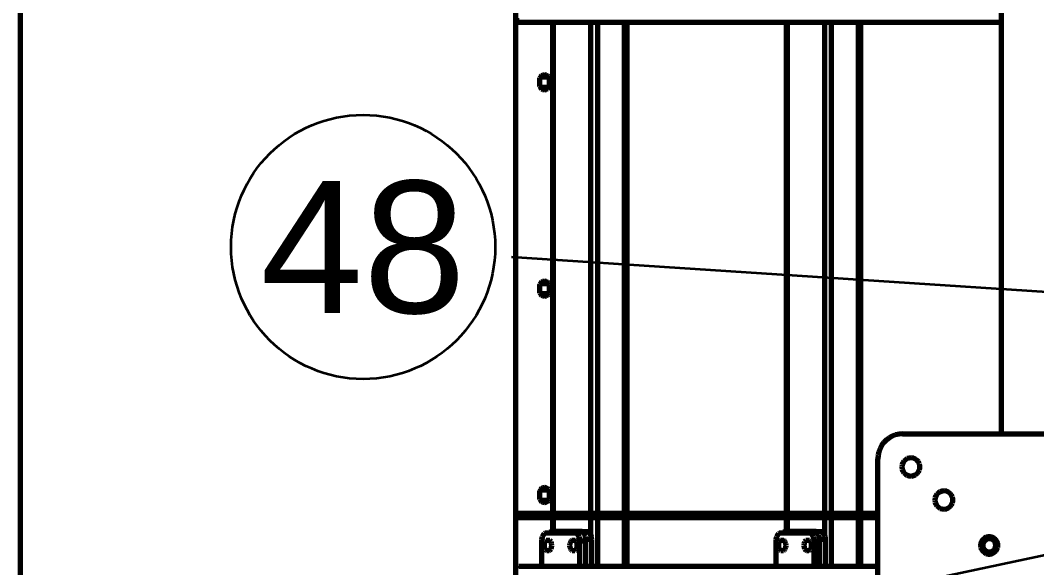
# Model space of a CAD drawing. Header units: millimetres. Extents: x 0 to 594, y 0 to 420.
# Drawn here: x 20 to 44.63, y 327.14 to 340.4 of the extents above; entities that cross this region are included whole.
import ezdxf
from ezdxf.enums import TextEntityAlignment as Align

# ---------------------------------------------------------------- set-up
doc = ezdxf.new("R2010")
doc.units = ezdxf.units.MM
doc.styles.add('GOST', font='Arial')

msp = doc.modelspace()

# ---------------------------------------------------------------- linework, layer by layer
at = {"color": 1, "lineweight": 70}
for p, q in [((43.78, 330.38), (43.78, 367.38)), ((32.001, 351.4), (32.001, 326.4)), ((32.027, 340.45), (32.027, 340.35)), ((43.78, 340.35), (32.027, 340.35)), ((32.904, 328.45), (32.904, 340.35)), ((32.921, 328.45), (32.921, 340.35)), ((33.828, 328.45), (33.828, 340.35)), ((33.992, 328.45), (33.992, 340.35)), ((34.644, 328.45), (34.644, 340.35)), ((34.685, 328.45), (34.685, 340.35)), ((34.702, 328.45), (34.702, 340.35)), ((38.569, 328.45), (38.569, 340.35)), ((38.587, 328.45), (38.587, 340.35)), ((39.493, 328.45), (39.493, 340.35)), ((39.658, 328.45), (39.658, 340.35)), ((40.309, 328.45), (40.309, 340.35)), ((40.35, 328.45), (40.35, 340.35)), ((40.367, 328.45), (40.367, 340.35)), ((32.581, 339.004), (32.581, 338.96)), ((32.587, 338.998), (32.581, 338.96)), ((32.581, 338.96), (32.581, 338.84)), ((32.604, 339.031), (32.587, 338.998)), ((32.616, 339.018), (32.592, 339.01)), ((32.631, 339.058), (32.604, 339.031)), ((32.641, 339.02), (32.616, 339.018)), ((32.664, 339.075), (32.631, 339.058)), ((32.761, 339.02), (32.641, 339.02)), ((32.701, 339.08), (32.664, 339.075)), ((32.738, 339.075), (32.701, 339.08)), ((32.772, 339.058), (32.738, 339.075)), ((32.786, 339.018), (32.761, 339.02)), ((32.798, 339.031), (32.772, 339.058)), ((32.81, 339.01), (32.786, 339.018)), ((32.815, 338.998), (32.798, 339.031)), ((32.821, 338.96), (32.815, 338.998)), ((32.821, 338.96), (32.821, 339.004)), ((32.821, 338.84), (32.821, 338.96)), ((32.581, 338.84), (32.587, 338.803)), ((32.581, 338.84), (32.581, 338.797)), ((32.587, 338.803), (32.604, 338.77)), ((32.592, 338.791), (32.616, 338.783)), ((32.604, 338.77), (32.631, 338.743)), ((32.616, 338.783), (32.641, 338.78)), ((32.631, 338.743), (32.664, 338.726)), ((32.641, 338.78), (32.761, 338.78)), ((32.664, 338.726), (32.701, 338.72)), ((32.701, 338.72), (32.738, 338.726)), ((32.738, 338.726), (32.772, 338.743)), ((32.761, 338.78), (32.786, 338.783)), ((32.772, 338.743), (32.798, 338.77)), ((32.786, 338.783), (32.81, 338.791)), ((32.798, 338.77), (32.815, 338.803)), ((32.815, 338.803), (32.821, 338.84)), ((32.821, 338.797), (32.821, 338.84)), ((32.581, 334.004), (32.581, 333.96)), ((32.587, 333.998), (32.581, 333.96)), ((32.604, 334.031), (32.587, 333.998)), ((32.616, 334.018), (32.592, 334.01)), ((32.631, 334.058), (32.604, 334.031)), ((32.641, 334.02), (32.616, 334.018)), ((32.664, 334.075), (32.631, 334.058)), ((32.761, 334.02), (32.641, 334.02)), ((32.701, 334.08), (32.664, 334.075)), ((32.738, 334.075), (32.701, 334.08)), ((32.772, 334.058), (32.738, 334.075)), ((32.786, 334.018), (32.761, 334.02)), ((32.798, 334.031), (32.772, 334.058)), ((32.81, 334.01), (32.786, 334.018)), ((32.815, 333.998), (32.798, 334.031)), ((32.821, 333.96), (32.815, 333.998)), ((32.821, 333.96), (32.821, 334.004)), ((32.581, 333.96), (32.581, 333.84)), ((32.581, 333.84), (32.587, 333.803)), ((32.581, 333.84), (32.581, 333.797)), ((32.587, 333.803), (32.604, 333.77)), ((32.592, 333.791), (32.616, 333.783)), ((32.604, 333.77), (32.631, 333.743)), ((32.616, 333.783), (32.641, 333.78)), ((32.631, 333.743), (32.664, 333.726)), ((32.641, 333.78), (32.761, 333.78)), ((32.664, 333.726), (32.701, 333.72)), ((32.701, 333.72), (32.738, 333.726)), ((32.738, 333.726), (32.772, 333.743)), ((32.761, 333.78), (32.786, 333.783)), ((32.772, 333.743), (32.798, 333.77)), ((32.786, 333.783), (32.81, 333.791)), ((32.798, 333.77), (32.815, 333.803)), ((32.815, 333.803), (32.821, 333.84)), ((32.821, 333.84), (32.821, 333.96)), ((32.821, 333.797), (32.821, 333.84)), ((41.056, 330.285), (40.987, 330.234)), ((41.131, 330.326), (41.056, 330.285)), ((41.211, 330.356), (41.131, 330.326)), ((41.295, 330.374), (41.211, 330.356)), ((41.38, 330.38), (41.295, 330.374)), ((41.38, 330.38), (48.18, 330.38)), ((40.834, 330.03), (40.804, 329.95)), ((40.875, 330.105), (40.834, 330.03)), ((40.927, 330.173), (40.875, 330.105)), ((40.987, 330.234), (40.927, 330.173)), ((40.786, 329.866), (40.78, 329.78)), ((40.804, 329.95), (40.786, 329.866)), ((41.493, 329.782), (41.449, 329.757)), ((41.542, 329.797), (41.493, 329.782)), ((41.593, 329.8), (41.542, 329.797)), ((41.643, 329.791), (41.593, 329.8)), ((41.69, 329.771), (41.643, 329.791)), ((40.78, 322.98), (40.78, 329.78)), ((41.366, 329.631), (41.36, 329.58)), ((41.36, 329.58), (41.366, 329.53)), ((41.383, 329.679), (41.366, 329.631)), ((41.411, 329.722), (41.383, 329.679)), ((41.449, 329.757), (41.411, 329.722)), ((41.731, 329.741), (41.69, 329.771)), ((41.764, 329.701), (41.731, 329.741)), ((41.787, 329.656), (41.764, 329.701)), ((41.799, 329.606), (41.787, 329.656)), ((41.787, 329.505), (41.799, 329.555)), ((41.799, 329.555), (41.799, 329.606)), ((41.366, 329.53), (41.383, 329.482)), ((41.383, 329.482), (41.411, 329.439)), ((41.411, 329.439), (41.449, 329.404)), ((41.449, 329.404), (41.493, 329.378)), ((41.493, 329.378), (41.542, 329.364)), ((41.542, 329.364), (41.593, 329.361)), ((41.593, 329.361), (41.643, 329.37)), ((41.643, 329.37), (41.69, 329.39)), ((41.69, 329.39), (41.731, 329.42)), ((41.731, 329.42), (41.764, 329.46)), ((41.764, 329.46), (41.787, 329.505)), ((32.631, 329.058), (32.604, 329.031)), ((32.664, 329.075), (32.631, 329.058)), ((32.701, 329.08), (32.664, 329.075)), ((32.738, 329.075), (32.701, 329.08)), ((32.772, 329.058), (32.738, 329.075)), ((32.798, 329.031), (32.772, 329.058)), ((32.581, 329.004), (32.581, 328.96)), ((32.587, 328.998), (32.581, 328.96)), ((32.581, 328.96), (32.581, 328.84)), ((32.581, 328.84), (32.587, 328.803)), ((32.581, 328.84), (32.581, 328.797)), ((32.604, 329.031), (32.587, 328.998)), ((32.587, 328.803), (32.604, 328.77)), ((32.616, 329.018), (32.592, 329.01)), ((32.641, 329.02), (32.616, 329.018)), ((32.761, 329.02), (32.641, 329.02)), ((32.786, 329.018), (32.761, 329.02)), ((32.81, 329.01), (32.786, 329.018)), ((32.815, 328.998), (32.798, 329.031)), ((32.798, 328.77), (32.815, 328.803)), ((32.821, 328.96), (32.815, 328.998)), ((32.815, 328.803), (32.821, 328.84)), ((32.821, 328.96), (32.821, 329.004)), ((32.821, 328.84), (32.821, 328.96)), ((32.821, 328.797), (32.821, 328.84)), ((42.166, 328.831), (42.16, 328.78)), ((42.183, 328.879), (42.166, 328.831)), ((42.211, 328.922), (42.183, 328.879)), ((42.249, 328.957), (42.211, 328.922)), ((42.293, 328.982), (42.249, 328.957)), ((42.342, 328.997), (42.293, 328.982)), ((42.393, 329), (42.342, 328.997)), ((42.443, 328.991), (42.393, 329)), ((42.49, 328.971), (42.443, 328.991)), ((42.531, 328.941), (42.49, 328.971)), ((42.564, 328.901), (42.531, 328.941)), ((42.587, 328.856), (42.564, 328.901)), ((42.599, 328.806), (42.587, 328.856)), ((42.599, 328.755), (42.599, 328.806)), ((32.592, 328.791), (32.616, 328.783)), ((32.604, 328.77), (32.631, 328.743)), ((32.616, 328.783), (32.641, 328.78)), ((32.631, 328.743), (32.664, 328.726)), ((32.641, 328.78), (32.761, 328.78)), ((32.664, 328.726), (32.701, 328.72)), ((32.701, 328.72), (32.738, 328.726)), ((32.738, 328.726), (32.772, 328.743)), ((32.761, 328.78), (32.786, 328.783)), ((32.772, 328.743), (32.798, 328.77)), ((32.786, 328.783), (32.81, 328.791)), ((42.16, 328.78), (42.166, 328.73)), ((42.166, 328.73), (42.183, 328.682)), ((42.183, 328.682), (42.211, 328.639)), ((42.211, 328.639), (42.249, 328.604)), ((42.249, 328.604), (42.293, 328.578)), ((42.293, 328.578), (42.342, 328.564)), ((42.342, 328.564), (42.393, 328.561)), ((42.393, 328.561), (42.443, 328.57)), ((42.443, 328.57), (42.49, 328.59)), ((42.49, 328.59), (42.531, 328.62)), ((42.531, 328.62), (42.564, 328.66)), ((42.564, 328.66), (42.587, 328.705)), ((42.587, 328.705), (42.599, 328.755)), ((40.78, 328.45), (32.027, 328.45)), ((32.027, 328.45), (32.027, 328.35)), ((40.78, 328.35), (32.027, 328.35)), ((32.904, 328.02), (32.904, 328.35)), ((32.921, 328.02), (32.921, 328.35)), ((33.828, 327.908), (33.828, 328.35)), ((33.992, 327.18), (33.992, 328.35)), ((34.644, 327.18), (34.644, 328.35)), ((34.685, 327.18), (34.685, 328.35)), ((34.702, 327.18), (34.702, 328.35)), ((38.569, 328.02), (38.569, 328.35)), ((38.587, 328.02), (38.587, 328.35)), ((39.493, 327.908), (39.493, 328.35)), ((39.658, 327.18), (39.658, 328.35)), ((40.309, 327.18), (40.309, 328.35)), ((40.35, 327.18), (40.35, 328.35)), ((40.367, 327.18), (40.367, 328.35)), ((32.633, 327.819), (32.631, 327.78)), ((32.639, 327.857), (32.633, 327.819)), ((32.649, 327.892), (32.639, 327.857)), ((32.662, 327.922), (32.649, 327.892)), ((32.677, 327.947), (32.662, 327.922)), ((32.695, 327.965), (32.677, 327.947)), ((32.714, 327.977), (32.695, 327.965)), ((32.734, 327.98), (32.714, 327.977)), ((33.455, 327.98), (32.734, 327.98)), ((32.829, 327.998), (32.815, 327.98)), ((32.844, 328.01), (32.829, 327.998)), ((32.86, 328.018), (32.844, 328.01)), ((32.877, 328.02), (32.86, 328.018)), ((32.872, 327.98), (32.872, 327.98)), ((33.598, 328.02), (32.877, 328.02)), ((33.014, 328.02), (33.014, 328.02)), ((33.476, 327.977), (33.455, 327.98)), ((33.455, 327.98), (33.593, 327.98)), ((33.495, 327.965), (33.476, 327.977)), ((33.513, 327.947), (33.495, 327.965)), ((33.528, 327.922), (33.513, 327.947)), ((33.541, 327.892), (33.528, 327.922)), ((33.551, 327.857), (33.541, 327.892)), ((33.557, 327.819), (33.551, 327.857)), ((33.558, 327.78), (33.557, 327.819)), ((33.618, 328.017), (33.598, 328.02)), ((33.598, 328.02), (33.735, 328.02)), ((33.637, 328.005), (33.618, 328.017)), ((33.655, 327.987), (33.637, 328.005)), ((33.671, 327.962), (33.655, 327.987)), ((33.683, 327.932), (33.671, 327.962)), ((33.693, 327.897), (33.683, 327.932)), ((33.699, 327.859), (33.693, 327.897)), ((33.701, 327.82), (33.699, 327.859)), ((33.701, 327.18), (33.701, 327.82)), ((33.838, 327.82), (33.701, 327.82)), ((33.735, 328.02), (33.755, 328.017)), ((33.755, 328.017), (33.774, 328.005)), ((33.774, 328.005), (33.792, 327.987)), ((33.792, 327.987), (33.808, 327.962)), ((33.808, 327.962), (33.821, 327.932)), ((33.821, 327.932), (33.83, 327.897)), ((33.83, 327.897), (33.836, 327.859)), ((33.836, 327.859), (33.838, 327.82)), ((33.838, 327.82), (33.838, 327.18)), ((38.31, 327.819), (38.308, 327.78)), ((38.316, 327.857), (38.31, 327.819)), ((38.325, 327.892), (38.316, 327.857)), ((38.338, 327.922), (38.325, 327.892)), ((38.354, 327.947), (38.338, 327.922)), ((38.372, 327.965), (38.354, 327.947)), ((38.391, 327.977), (38.372, 327.965)), ((38.411, 327.98), (38.391, 327.977)), ((39.132, 327.98), (38.411, 327.98)), ((38.494, 327.998), (38.48, 327.98)), ((38.51, 328.01), (38.494, 327.998)), ((38.526, 328.018), (38.51, 328.01)), ((38.542, 328.02), (38.526, 328.018)), ((39.263, 328.02), (38.542, 328.02)), ((39.152, 327.977), (39.132, 327.98)), ((39.132, 327.98), (39.269, 327.98)), ((39.171, 327.965), (39.152, 327.977)), ((39.189, 327.947), (39.171, 327.965)), ((39.205, 327.922), (39.189, 327.947)), ((39.218, 327.892), (39.205, 327.922)), ((39.227, 327.857), (39.218, 327.892)), ((39.233, 327.819), (39.227, 327.857)), ((39.235, 327.78), (39.233, 327.819)), ((39.283, 328.017), (39.263, 328.02)), ((39.263, 328.02), (39.4, 328.02)), ((39.303, 328.005), (39.283, 328.017)), ((39.32, 327.987), (39.303, 328.005)), ((39.336, 327.962), (39.32, 327.987)), ((39.349, 327.932), (39.336, 327.962)), ((39.358, 327.897), (39.349, 327.932)), ((39.364, 327.859), (39.358, 327.897)), ((39.366, 327.82), (39.364, 327.859)), ((39.366, 327.18), (39.366, 327.82)), ((39.503, 327.82), (39.366, 327.82)), ((39.4, 328.02), (39.42, 328.017)), ((39.42, 328.017), (39.44, 328.005)), ((39.44, 328.005), (39.458, 327.987)), ((39.458, 327.987), (39.473, 327.962)), ((39.473, 327.962), (39.486, 327.932)), ((39.486, 327.932), (39.496, 327.897)), ((39.496, 327.897), (39.501, 327.859)), ((39.501, 327.859), (39.503, 327.82)), ((39.503, 327.82), (39.503, 327.18)), ((43.323, 327.82), (43.294, 327.778)), ((43.303, 327.773), (43.33, 327.813)), ((43.361, 327.853), (43.323, 327.82)), ((43.33, 327.813), (43.366, 327.845)), ((43.406, 327.877), (43.361, 327.853)), ((43.366, 327.845), (43.409, 327.867)), ((43.426, 327.831), (43.388, 327.811)), ((43.455, 327.889), (43.406, 327.877)), ((43.409, 327.867), (43.456, 327.879)), ((43.469, 327.84), (43.426, 327.831)), ((43.505, 327.889), (43.455, 327.889)), ((43.456, 327.879), (43.504, 327.879)), ((43.513, 327.837), (43.469, 327.84)), ((43.504, 327.879), (43.551, 327.867)), ((43.554, 327.877), (43.505, 327.889)), ((43.554, 327.823), (43.513, 327.837)), ((43.551, 327.867), (43.594, 327.845)), ((43.599, 327.853), (43.554, 327.877)), ((43.589, 327.797), (43.554, 327.823)), ((43.594, 327.845), (43.63, 327.813)), ((43.637, 327.82), (43.599, 327.853)), ((43.63, 327.813), (43.657, 327.773)), ((43.666, 327.778), (43.637, 327.82)), ((32.631, 327.78), (32.631, 327.18)), ((32.698, 327.726), (32.693, 327.68)), ((32.693, 327.68), (32.698, 327.635)), ((32.711, 327.765), (32.698, 327.726)), ((32.698, 327.635), (32.711, 327.596)), ((32.721, 327.78), (32.711, 327.765)), ((32.711, 327.596), (32.721, 327.581)), ((32.731, 327.791), (32.721, 327.78)), ((32.721, 327.581), (32.731, 327.57)), ((32.743, 327.798), (32.731, 327.791)), ((32.731, 327.57), (32.743, 327.563)), ((32.755, 327.8), (32.743, 327.798)), ((32.817, 327.8), (32.755, 327.8)), ((32.829, 327.798), (32.817, 327.8)), ((32.84, 327.791), (32.829, 327.798)), ((32.829, 327.563), (32.84, 327.57)), ((32.851, 327.78), (32.84, 327.791)), ((32.84, 327.57), (32.851, 327.581)), ((32.861, 327.765), (32.851, 327.78)), ((32.851, 327.581), (32.861, 327.596)), ((32.874, 327.726), (32.861, 327.765)), ((32.861, 327.596), (32.874, 327.635)), ((32.879, 327.68), (32.874, 327.726)), ((32.874, 327.635), (32.879, 327.68)), ((33.316, 327.726), (33.311, 327.68)), ((33.311, 327.68), (33.316, 327.635)), ((33.329, 327.765), (33.316, 327.726)), ((33.316, 327.635), (33.329, 327.596)), ((33.339, 327.78), (33.329, 327.765)), ((33.329, 327.596), (33.339, 327.581)), ((33.349, 327.791), (33.339, 327.78)), ((33.339, 327.581), (33.349, 327.57)), ((33.361, 327.798), (33.349, 327.791)), ((33.349, 327.57), (33.361, 327.563)), ((33.373, 327.8), (33.361, 327.798)), ((33.435, 327.8), (33.373, 327.8)), ((33.447, 327.798), (33.435, 327.8)), ((33.459, 327.791), (33.447, 327.798)), ((33.447, 327.563), (33.459, 327.57)), ((33.469, 327.78), (33.459, 327.791)), ((33.459, 327.57), (33.469, 327.581)), ((33.479, 327.765), (33.469, 327.78)), ((33.469, 327.581), (33.479, 327.596)), ((33.492, 327.726), (33.479, 327.765)), ((33.479, 327.596), (33.492, 327.635)), ((33.497, 327.68), (33.492, 327.726)), ((33.492, 327.635), (33.497, 327.68)), ((33.558, 327.18), (33.558, 327.78)), ((33.696, 327.78), (33.558, 327.78)), ((38.308, 327.78), (38.308, 327.18)), ((38.374, 327.726), (38.37, 327.68)), ((38.37, 327.68), (38.374, 327.635)), ((38.388, 327.765), (38.374, 327.726)), ((38.374, 327.635), (38.388, 327.596)), ((38.397, 327.78), (38.388, 327.765)), ((38.388, 327.596), (38.397, 327.581)), ((38.408, 327.791), (38.397, 327.78)), ((38.397, 327.581), (38.408, 327.57)), ((38.42, 327.798), (38.408, 327.791)), ((38.408, 327.57), (38.42, 327.563)), ((38.432, 327.8), (38.42, 327.798)), ((38.493, 327.8), (38.432, 327.8)), ((38.505, 327.798), (38.493, 327.8)), ((38.517, 327.791), (38.505, 327.798)), ((38.505, 327.563), (38.517, 327.57)), ((38.528, 327.78), (38.517, 327.791)), ((38.517, 327.57), (38.528, 327.581)), ((38.537, 327.765), (38.528, 327.78)), ((38.528, 327.581), (38.537, 327.596)), ((38.55, 327.726), (38.537, 327.765)), ((38.537, 327.596), (38.55, 327.635)), ((38.555, 327.68), (38.55, 327.726)), ((38.55, 327.635), (38.555, 327.68)), ((38.993, 327.726), (38.988, 327.68)), ((38.988, 327.68), (38.993, 327.635)), ((39.006, 327.765), (38.993, 327.726)), ((38.993, 327.635), (39.006, 327.596)), ((39.015, 327.78), (39.006, 327.765)), ((39.006, 327.596), (39.015, 327.581)), ((39.026, 327.791), (39.015, 327.78)), ((39.015, 327.581), (39.026, 327.57)), ((39.038, 327.798), (39.026, 327.791)), ((39.026, 327.57), (39.038, 327.563)), ((39.05, 327.8), (39.038, 327.798)), ((39.111, 327.8), (39.05, 327.8)), ((39.123, 327.798), (39.111, 327.8)), ((39.135, 327.791), (39.123, 327.798)), ((39.123, 327.563), (39.135, 327.57)), ((39.146, 327.78), (39.135, 327.791)), ((39.135, 327.57), (39.146, 327.581)), ((39.155, 327.765), (39.146, 327.78)), ((39.146, 327.581), (39.155, 327.596)), ((39.169, 327.726), (39.155, 327.765)), ((39.155, 327.596), (39.169, 327.635)), ((39.173, 327.68), (39.169, 327.726)), ((39.169, 327.635), (39.173, 327.68)), ((39.235, 327.18), (39.235, 327.78)), ((39.366, 327.78), (39.235, 327.78)), ((43.276, 327.731), (43.27, 327.68)), ((43.27, 327.68), (43.276, 327.63)), ((43.294, 327.778), (43.276, 327.731)), ((43.276, 327.63), (43.294, 327.583)), ((43.28, 327.68), (43.286, 327.728)), ((43.286, 327.633), (43.28, 327.68)), ((43.286, 327.728), (43.303, 327.773)), ((43.303, 327.588), (43.286, 327.633)), ((43.294, 327.583), (43.323, 327.541)), ((43.33, 327.548), (43.303, 327.588)), ((43.333, 327.744), (43.321, 327.702)), ((43.321, 327.702), (43.321, 327.659)), ((43.321, 327.659), (43.333, 327.617)), ((43.356, 327.781), (43.333, 327.744)), ((43.333, 327.617), (43.356, 327.58)), ((43.388, 327.811), (43.356, 327.781)), ((43.356, 327.58), (43.388, 327.55)), ((43.617, 327.764), (43.589, 327.797)), ((43.589, 327.564), (43.617, 327.597)), ((43.634, 327.724), (43.617, 327.764)), ((43.617, 327.597), (43.634, 327.637)), ((43.657, 327.588), (43.63, 327.548)), ((43.64, 327.68), (43.634, 327.724)), ((43.634, 327.637), (43.64, 327.68)), ((43.637, 327.541), (43.666, 327.583)), ((43.657, 327.773), (43.674, 327.728)), ((43.674, 327.633), (43.657, 327.588)), ((43.684, 327.731), (43.666, 327.778)), ((43.666, 327.583), (43.684, 327.63)), ((43.674, 327.728), (43.68, 327.68)), ((43.68, 327.68), (43.674, 327.633)), ((43.69, 327.68), (43.684, 327.731)), ((43.684, 327.63), (43.69, 327.68)), ((32.743, 327.563), (32.755, 327.56)), ((32.755, 327.56), (32.817, 327.56)), ((32.817, 327.56), (32.829, 327.563)), ((33.361, 327.563), (33.373, 327.56)), ((33.373, 327.56), (33.435, 327.56)), ((33.435, 327.56), (33.447, 327.563)), ((38.42, 327.563), (38.432, 327.56)), ((38.432, 327.56), (38.493, 327.56)), ((38.493, 327.56), (38.505, 327.563)), ((39.038, 327.563), (39.05, 327.56)), ((39.05, 327.56), (39.111, 327.56)), ((39.111, 327.56), (39.123, 327.563)), ((43.323, 327.541), (43.361, 327.508)), ((43.366, 327.516), (43.33, 327.548)), ((43.361, 327.508), (43.406, 327.484)), ((43.409, 327.493), (43.366, 327.516)), ((43.388, 327.55), (43.426, 327.53)), ((43.406, 327.484), (43.455, 327.472)), ((43.456, 327.482), (43.409, 327.493)), ((43.426, 327.53), (43.469, 327.521)), ((43.455, 327.472), (43.505, 327.472)), ((43.504, 327.482), (43.456, 327.482)), ((43.469, 327.521), (43.513, 327.524)), ((43.551, 327.493), (43.504, 327.482)), ((43.505, 327.472), (43.554, 327.484)), ((43.513, 327.524), (43.554, 327.538)), ((43.594, 327.516), (43.551, 327.493)), ((43.554, 327.538), (43.589, 327.564)), ((43.554, 327.484), (43.599, 327.508)), ((43.63, 327.548), (43.594, 327.516)), ((43.599, 327.508), (43.637, 327.541)), ((32.077, 327.179), (32.077, 327.18)), ((32.077, 327.18), (40.78, 327.18)), ((32.077, 327.176), (32.077, 327.179)), ((32.077, 327.172), (32.077, 327.176)), ((32.077, 327.165), (32.077, 327.172)), ((32.077, 327.156), (32.077, 327.165)), ((32.077, 327.146), (32.077, 327.156)), ((32.077, 327.134), (32.077, 327.146))]:
    msp.add_line(p, q, dxfattribs=at)
at = {"color": 7, "lineweight": 35}
for p, q in [((31.9, 334.675), (48.264, 333.6)), ((31.323, 324.59), (62.04, 331.103))]:
    msp.add_line(p, q, dxfattribs=at)
at = {"color": 7, "lineweight": 70}
msp.add_lwpolyline([(20, 5), (589, 5), (589, 415), (20, 415)], close=True, dxfattribs=at)
at = {"color": 7, "lineweight": 35}
msp.add_circle((28.307, 334.911), 3.2, dxfattribs=at)

# ---------------------------------------------------------------- texts
at = {"color": 7, "style": 'GOST'}
msp.add_text('48', height=3.2, dxfattribs=at).set_placement((28.307, 334.911), align=Align.MIDDLE)

doc.saveas('drawing.dxf')
